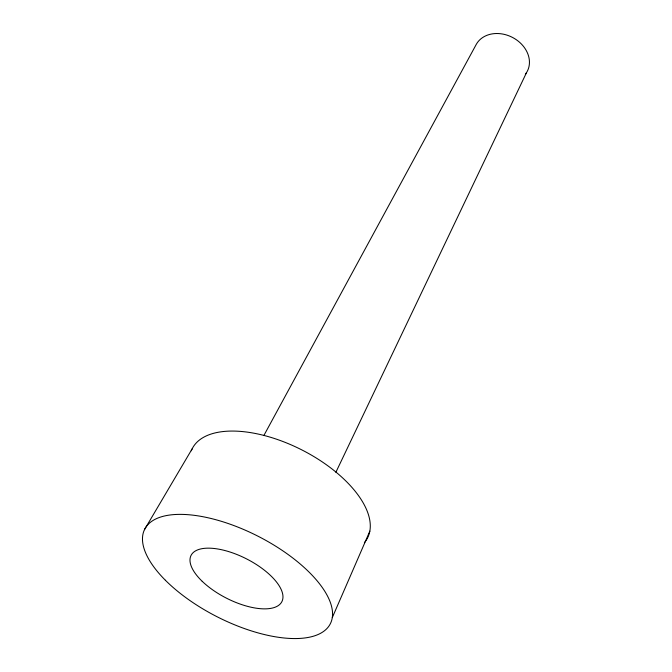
<?xml version="1.0" encoding="UTF-8"?>
<svg xmlns="http://www.w3.org/2000/svg" width="672" height="672" viewBox="0 0 672 672"><rect width="100%" height="100%" fill="white"/><g stroke="black" fill="none" stroke-linecap="round" stroke-linejoin="round"><path stroke-width="1.01" d="M332.296 617.593L369.835 531.157M335.874 472.282L526.512 72.643M263.903 435.448L476.339 44.251A28.846 23.318 27 0 1 514.685 38.665A28.846 23.318 27 0 1 525.344 74.306M144.446 529.696L192.074 448.98M191.302 450.761A98.364 48.56 27 0 1 304.928 451.517A98.364 48.56 27 0 1 364.384 542.648M165.371 580.238A104.168 45.175 27 0 0 327.18 628.261A104.168 45.175 27 0 0 219.996 520.901A104.168 45.175 27 0 0 165.371 580.238M202.247 581.356A50.954 22.058 27 0 0 280.837 603.263A50.954 22.058 27 0 0 226.338 550.914A50.954 22.058 27 0 0 202.247 581.356"/></g></svg>
